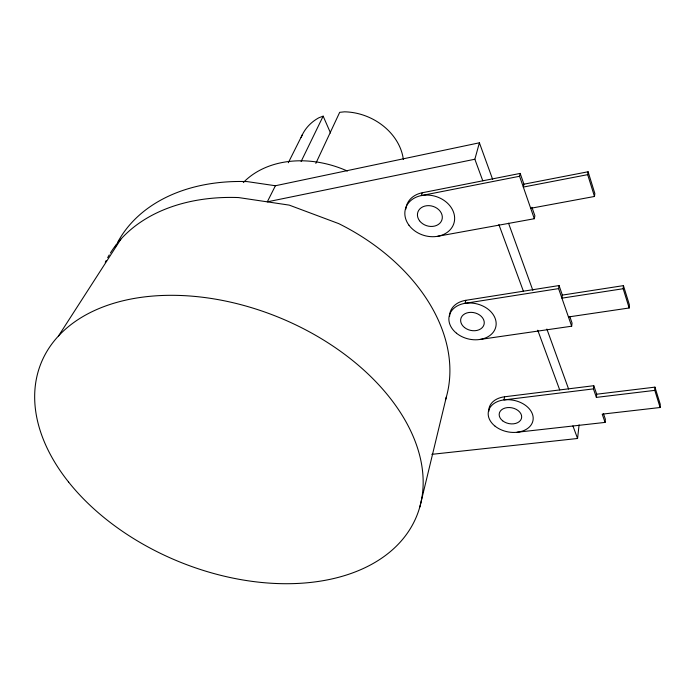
<?xml version="1.0" encoding="UTF-8"?>
<svg xmlns="http://www.w3.org/2000/svg" width="695" height="695" viewBox="0 0 695 695"><rect width="100%" height="100%" fill="white"/><g stroke="black" fill="none" stroke-linecap="round" stroke-linejoin="round"><path stroke-width="1.04" d="M660.128 407.505L660.25 404.264L654.933 387.141L596.71 394.204L596.388 397.392L654.794 390.364L660.128 407.505L602.209 414.151L605.076 422.404L517.054 432.255M654.794 390.364L654.933 387.141M568.449 316.955L629.166 307.989L629.401 304.87L623.432 285.628L562.359 295.097L561.916 298.155L623.172 288.72L623.432 285.628M605.076 422.404L605.362 419.189L603.46 413.69M596.388 397.392L593.434 388.887L593.765 385.708L504.587 396.784A22.674 16.046 11.5 0 0 488.811 411.388M431.83 454.339L577.562 438.484L579.091 424.871M530.693 208.291L594.477 196.468L594.842 193.531L588.092 171.761L523.926 184.192L523.318 187.068L587.692 174.654L588.092 171.761M479.637 339.507L571.664 326.207L572.063 323.106L569.831 316.642M571.664 326.207L558.598 288.607L559.058 285.558L465.78 300.327A23.856 18.027 13.4 0 0 449.639 316.251M504.587 396.784L504.005 399.903L593.434 388.887M437.754 236.274L534.316 218.725L534.881 215.798L531.927 207.275M534.316 218.725L519.573 176.269L520.19 173.411L422.265 192.758A25.202 20.337 16.9 0 0 405.854 209.108M419.832 507.037L446.329 397.062M465.78 300.327L465.042 303.333L558.598 288.607M482.79 180.804L474.859 159.233L479.394 142.796L275.402 185.747L247.142 181.595A180.57 130.165 22.7 0 0 117.455 242.694M422.265 192.758L421.335 195.59L519.573 176.269M315.834 163.395L339.69 112.321L344.538 111.826A53.984 44.211 23.9 0 1 403.343 159.485M301.1 161.527L323.158 116.152L330.525 132.988M288.312 162.743L302.377 134.665M275.402 185.747L267.306 201.845L474.859 159.233M58.493 335.998L120.826 239.228M323.158 116.152L318.875 117.768A53.984 44.211 23.9 0 0 301.117 137.558M498.871 224.528L523.396 291.205M537.748 330.229L559.71 389.938M572.923 425.879L577.562 438.484M479.394 142.796L492.668 179.44M508.523 223.199L532.856 290.371M546.869 329.048L568.623 389.096M520.19 173.411L523.926 184.192M559.058 285.558L562.359 295.097M593.765 385.708L596.71 394.204M587.692 174.654L594.477 196.468M623.172 288.72L629.166 307.989M115.109 247.403A180.57 130.165 22.7 0 1 116.482 244.562M105.275 262.397A183.706 130.608 22.6 0 1 106.205 260.503M107.682 257.68A183.706 130.608 22.6 0 1 109.263 254.9M110.375 253.067A183.706 130.608 22.6 0 1 238.55 197.562L289.242 205.121L338.743 223.625A183.706 130.608 22.6 0 1 445.408 400.129M243.311 182.568A92.965 71.82 23.2 0 1 347.387 171.04M495.092 426.191A22.744 16.055 11.6 0 0 532.544 422.143A22.744 16.055 11.6 0 0 504.422 399.86A22.744 16.055 11.6 0 0 495.092 426.191M456.45 333.192A23.925 18.044 13.4 0 0 495.578 327.719A23.925 18.044 13.4 0 0 465.502 303.263A23.925 18.044 13.4 0 0 456.45 333.192M68.64 482.113A202.784 131.954 22.2 0 0 404.151 537.47A202.784 131.954 22.2 0 0 214.051 298.911A202.784 131.954 22.2 0 0 68.64 482.113M408.964 225.206A25.281 20.364 16.9 0 0 452.019 227.369A25.281 20.364 16.9 0 0 428.224 195.104A25.281 20.364 16.9 0 0 408.964 225.206M464.469 327.493A11.963 9.018 13.4 0 0 483.989 324.661A11.963 9.018 13.4 0 0 468.864 312.498A11.963 9.018 13.4 0 0 464.469 327.493M502.676 420.822A11.372 8.027 11.6 0 0 521.372 418.711A11.372 8.027 11.6 0 0 507.228 407.618A11.372 8.027 11.6 0 0 502.676 420.822M419.537 220.767A12.64 10.182 16.9 0 0 441.056 221.722A12.64 10.182 16.9 0 0 429.041 205.65A12.64 10.182 16.9 0 0 419.537 220.767"/></g></svg>
